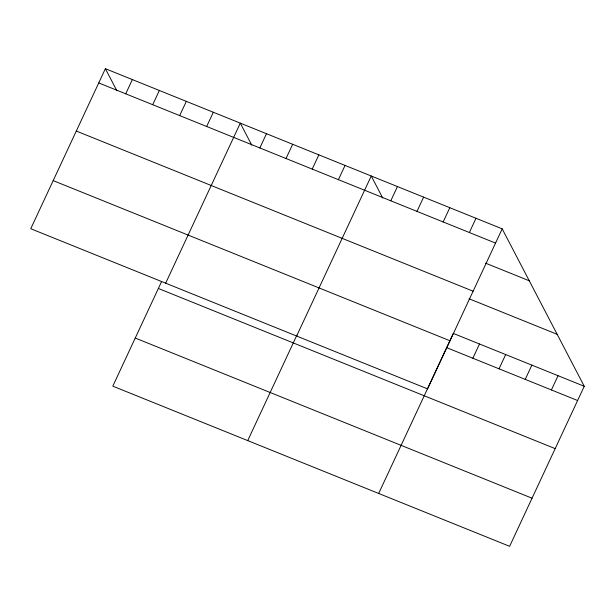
<?xml version="1.0" encoding="UTF-8"?>
<svg xmlns="http://www.w3.org/2000/svg" width="615" height="615" viewBox="0 0 615 615"><rect width="100%" height="100%" fill="white"/><g stroke="black" fill="none" stroke-linecap="round" stroke-linejoin="round"><path stroke-width="0.92" d="M105.38 68.688L30.75 228.726L427.563 388.888L502.194 228.849L105.38 68.688L116.865 90.728M125.721 93.818L132.363 79.573M152.704 104.711L159.347 90.467M179.688 115.597L186.33 101.36M206.671 126.49L213.313 112.253M161.568 281.593L112.806 386.151L509.62 546.312L584.25 386.274L502.194 228.849M165.666 283.177L240.296 123.138L251.781 145.178M259.845 147.954L266.487 133.709M286.029 158.524L292.671 144.279M312.22 169.094L318.862 154.849M338.411 179.665L345.053 165.427M247.73 440.609L296.884 335.19M296.615 336.036L371.245 175.998L382.73 198.038M390.794 200.805L397.428 186.568M416.978 211.375L423.62 197.138M443.169 221.946L449.811 207.709M469.36 232.524L476.002 218.279M378.671 493.461L453.301 333.422L584.25 386.274M472.85 358.238L479.492 343.993M499.042 368.808L505.684 354.563M525.233 379.378L531.867 365.133M551.417 389.948L558.059 375.704M98.738 82.925L495.552 243.094M485.619 263.182L529.269 280.801M76.298 131.041L473.112 291.203M468.999 298.736L557.167 334.322M53.182 180.61L449.996 340.779M446.659 347.667L577.608 400.519M158.363 288.466L555.176 448.627M135.246 338.035L532.06 498.204"/></g></svg>
